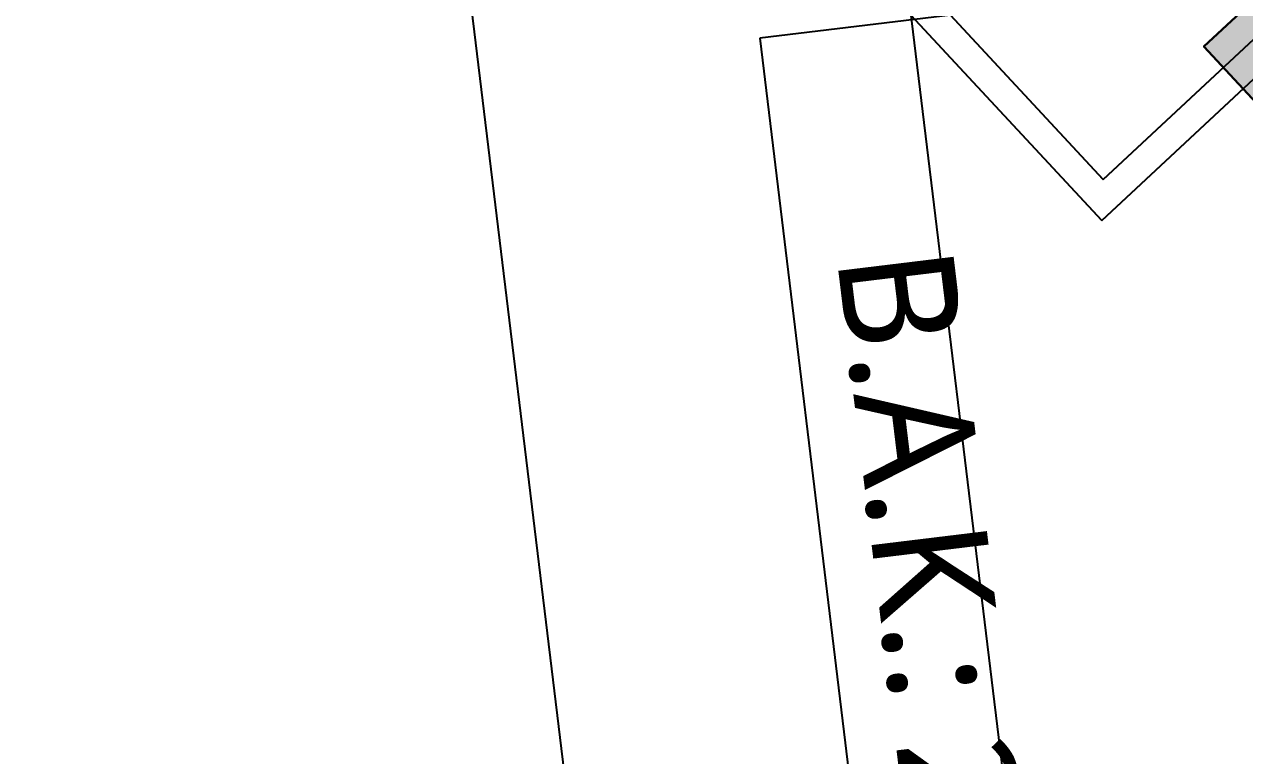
# Model space of a CAD drawing. Header units: millimetres. Extents: x 400382 to 401276, y 4543898 to 4544126.
# Drawn here: x 400487.153 to 400489.254, y 4543997.302 to 4543998.56 of the extents above; entities that cross this region are included whole.
import ezdxf

# ---------------------------------------------------------------- set-up
doc = ezdxf.new("R2010")
doc.units = ezdxf.units.MM
doc.linetypes.add('ACAD_ISO05W100', pattern=[33, 24, -3, 0, -3, 0, -3])
doc.linetypes.add('AKS', pattern=[3, 2.5, -0.25, 0, -0.25])
for name, color, linetype in [('aks prota', 2, 'AKS'), ('iderzi_PROTA', 3, 'Continuous'), ('kiriş prota', 6, 'Continuous'), ('kolon tarama prota', 252, 'Continuous'), ('merdiven prota', 2, 'Continuous')]:
    doc.layers.add(name, color=color, linetype=linetype)
doc.styles.add('Segoe UI Light_1', font='', dxfattribs={"height": 200})
doc.styles.get('Segoe UI Light_1').set_extended_font_data('Segoe UI Light')

# ---------------------------------------------------------------- blocks, each defined once
blk = doc.blocks.new('17.60 mekanik')
at = {"layer": 'kolon tarama prota'}
for p, q in [((144496.42, 61416.29), (144496.42, 61546.29)), ((144496.42, 61546.29), (144496.42, 61416.29)), ((144491.42, 61421.29), (144491.42, 61541.29)), ((144491.42, 61541.29), (144491.42, 61421.29)), ((144507.22, 61496.15), (144433.38, 61394.52)), ((144391.42, 61421.29), (144491.42, 61421.29)), ((144491.42, 61421.29), (144391.42, 61421.29)), ((144491.42, 61421.29), (144491.42, 61421.29)), ((144386.42, 61416.29), (144496.42, 61416.29)), ((144496.42, 61416.29), (144386.42, 61416.29)), ((144496.42, 61416.29), (144496.42, 61416.29)), ((144433.38, 61394.52), (144605.57, 61269.42))]:
    blk.add_line(p, q, dxfattribs=at)
at = {"layer": 'kolon tarama prota', "insert": (144481.59, 61394.84), "char_height": 20, "width": 213.6595, "attachment_point": 1, "rotation": 324, "line_spacing_factor": 1.142579, "style": 'Segoe UI Light_1'}
blk.add_mtext('B.A.K.: 22.43 m', dxfattribs=at)

msp = doc.modelspace()

# ---------------------------------------------------------------- hatches: boundary and pattern name
at = {"layer": 'kolon tarama prota'}
h = msp.add_hatch(dxfattribs=at)
h.set_pattern_fill('DOTS', color=2, scale=0.1, angle=-47.076)
h.set_pattern_definition([(312.923994, (398997.36488, 4544993.93019), (0.170302485, 0.049990168), [0, -0.15875])])
h.paths.add_polyline_path([(400504.1442, 4544013.6646), (400507.6855, 4544009.8569), (400492.1121, 4543995.373), (400491.3724, 4543996.1683), (400490.4072, 4543997.2061), (400489.1835, 4543998.5219), (400490.1395, 4543999.411), (400490.0054, 4544000.5151)])

# ---------------------------------------------------------------- linework, layer by layer
at = {"layer": 'aks prota', "ltscale": 10}
msp.add_line((400490.0741, 4543987.0914), (400475.9776, 4544103.1713), dxfattribs=at)
at = {"layer": 'iderzi_PROTA', "linetype": 'ACAD_ISO05W100', "lineweight": 30, "ltscale": 2}
msp.add_lwpolyline([(400485.6681, 4544011.2848), (400488.896, 4544007.814), (400488.1404, 4544007.1113), (400489.3633, 4544005.7963), (400489.4699, 4544004.9197), (400489.9214, 4544001.2048), (400489.9634, 4544000.8599), (400490.0053, 4544000.515), (400490.1395, 4543999.411), (400489.1835, 4543998.5219), (400490.4072, 4543997.2061), (400490.6182, 4543995.4672), (400490.7103, 4543994.7104), (400490.78, 4543994.1341), (400490.9954, 4543992.3588), (400489.1195, 4543990.6141)], dxfattribs=at)
at = {"layer": 'kiriş prota'}
msp.add_line((400488.5489, 4543993.4301), (400486.7338, 4544008.3769), dxfattribs=at)
for points in [[(400504.1442, 4544013.6646), (400507.6855, 4544009.8569), (400492.1121, 4543995.373), (400491.3724, 4543996.1683), (400490.4072, 4543997.2061), (400489.1835, 4543998.5219), (400490.1395, 4543999.411), (400490.0054, 4544000.5151), (400504.1442, 4544013.6646)], [(400490.4377, 4543991.8397), (400490.996, 4543992.3582), (400490.4072, 4543997.2061), (400489.1835, 4543998.5219), (400490.1395, 4543999.411), (400489.3633, 4544005.7963), (400488.1404, 4544007.1113), (400488.8963, 4544007.8143), (400487.3369, 4544009.491)]]:
    msp.add_lwpolyline(points, dxfattribs=at)

# ---------------------------------------------------------------- block references
at = {"layer": 'merdiven prota', "xscale": 0.01, "yscale": 0.01, "zscale": 0.01, "rotation": 312.9239939588403}
msp.add_blockref('17.60 mekanik', (399055.2216, 4544638.0473), dxfattribs=at)

doc.saveas('drawing.dxf')
